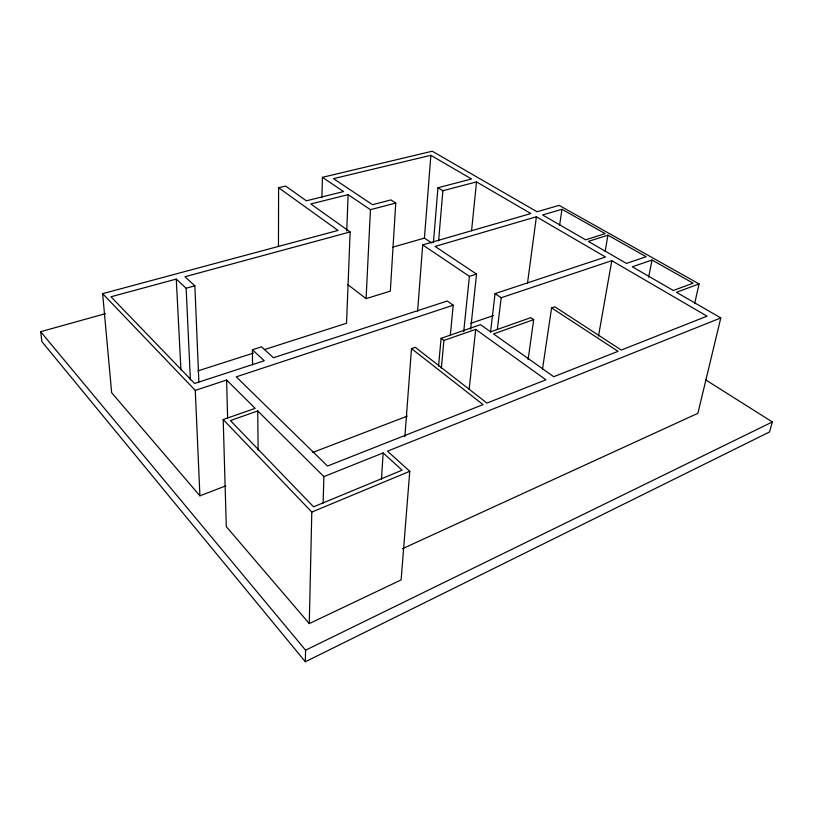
<?xml version="1.0" encoding="UTF-8"?>
<svg xmlns="http://www.w3.org/2000/svg" width="813" height="813" viewBox="0 0 813 813"><rect width="100%" height="100%" fill="white"/><g stroke="black" fill="none" stroke-linecap="round" stroke-linejoin="round"><path stroke-width="1.22" d="M278.463 246.613L278.595 187.732L285.617 186.065L306.338 200.801L343.553 191.573L322.415 177.325L321.928 197.61M705.775 379.935L772.35 421.967L769.515 431.957L305.342 661.772L305.586 650.197L40.65 331.704L105.477 313.645M402.354 548.775L697.879 413.319L720.806 317.924L387.506 451.174L409.762 471.296L401.114 579.913L309.275 623.591L311.806 512.078L223.199 419.538L255.16 408.36L226.614 380.027L195.272 390.382L102.641 293.645L338.025 230.435L278.595 187.732M323.117 503.064L323.889 476.611L257.751 410.941L230.384 420.565L313.594 506.824L402.12 470.188L383.136 452.922L323.889 476.611M346.755 230.963L348.106 194.632L310.8 203.972L350.129 231.939L346.551 323.239L264.388 349.59M433.431 242.64L437.953 187.722L471.55 179.012L430.86 155.303L333.482 178.647L372.527 204.693L390.941 199.917L395.758 203.047L390.321 291.125L366.084 298.645L370.443 209.683L348.106 194.632M381.47 479.243L383.136 452.922M404.884 436.611L411.5 348.594L415.25 347.293L486.936 403.085L545.899 379.813L475.707 329.367L443.908 340.454L441.083 338.34L438.563 366.053M417.577 311.552L422.709 244.896L530.859 213.545L476.53 181.899L442.872 190.72L437.953 187.722M431.764 242.985L424.437 238.107L430.86 155.303M438.614 240.78L442.872 190.72M441.337 368.218L443.908 340.454M450.311 335.403L453.207 305.231L447.262 301.003L273.463 357.75L261.512 346.816L252.386 349.722L252.569 364.854M471.57 230.729L476.53 181.899M463.725 331.613L469.406 276.349L422.709 244.896M470.676 329.194L476.54 274.093L435.087 246.43L536.397 216.766L605.512 257.02L495.056 293.635L490.483 332.558M469.162 389.244L475.707 329.367M497.363 329.245L501.174 297.751L495.056 293.635M527.464 283.432L536.397 216.766M528.104 359.549L533.684 319.651L530.726 317.659L490.615 331.836L480.513 324.651L441.083 338.34M559.588 225.455L561.956 209.287L605.187 233.646L585.634 239.835L542.576 214.957L561.956 209.287M542.505 369.072L551.59 307.914L554.812 306.775L621.305 350.037L707.066 316.166L611.793 260.678L501.174 297.751M605.167 251.278L607.931 235.181L646.162 256.725L626.467 263.422L588.358 241.41L607.931 235.181M598.5 336.074L611.793 260.678M648.632 277.253L652.026 260.028L693.123 283.178L673.316 290.485L632.321 266.796L652.026 260.028M694.627 303.696L699.068 283.92L559.11 205.364L537.037 211.756L432.272 151.228L322.415 177.325M305.586 650.197L772.35 421.967M311.806 512.078L409.762 471.296M102.641 293.645L111.655 392.699L199.917 495.828L225.841 485.859M312.853 452.414L407.323 416.104M699.068 283.92L676.457 292.304L720.806 317.924M533.684 319.651L493.532 333.909L553.734 376.714L618.043 351.318L551.59 307.914M470.615 323.401L493.41 315.556M453.207 305.231L236.268 376.846L327.497 466.042L483.085 404.61L411.5 348.594M197.925 370.901L253.514 353.076M469.406 276.349L476.54 274.093M392.862 247.142L424.437 238.107M252.386 349.722L264.266 360.759L194.592 383.472L110.975 296.786L176.269 279.083L186.136 288.239L194.856 285.82L198.88 382.11M350.129 231.939L184.927 276.735L194.856 285.82M370.443 209.683L395.758 203.047M347.73 284.56L366.084 298.645M309.275 623.591L226.299 526.641L223.199 419.538M305.342 661.772L41.91 341.673L40.65 331.704M176.269 279.083L180.943 369.935M186.136 288.239L190.394 379.803M195.272 390.382L199.917 495.828M226.614 380.027L227.61 417.791M257.751 410.941L258.117 450.158"/></g></svg>
